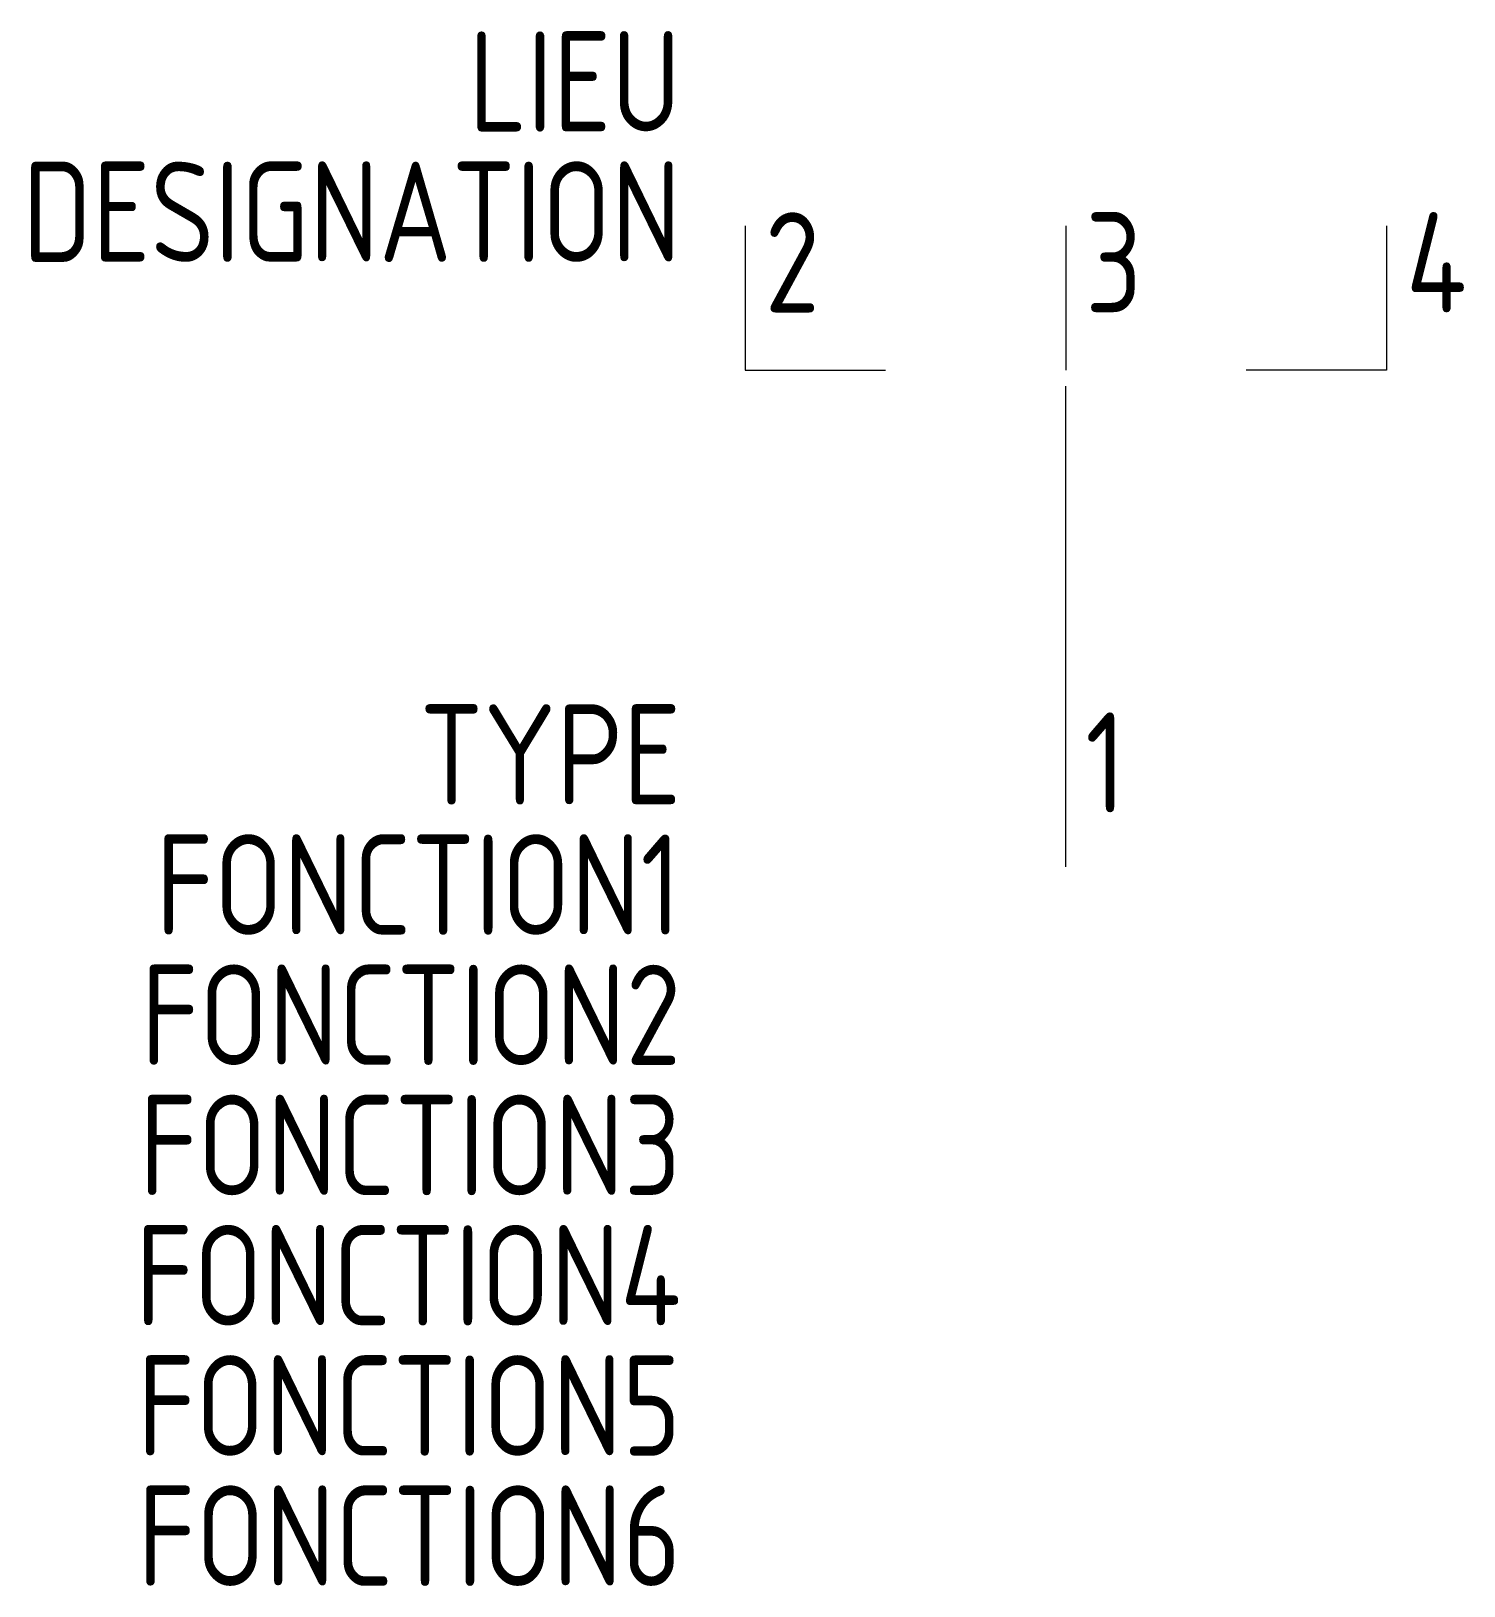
# Model space of a CAD drawing. Header units: millimetres. Extents: x -17.8 to 17.9, y -33.9 to 4.9.
import ezdxf
from ezdxf.enums import TextEntityAlignment as Align

# ---------------------------------------------------------------- set-up
doc = ezdxf.new("R2010")
doc.units = ezdxf.units.MM
for name, color, linetype in [('SYMB_FIL', 3, 'Continuous'), ('SYMB_TXT_CONTACT', 2, 'Continuous'), ('SYMB_TXT_NOM', 3, 'Continuous')]:
    doc.layers.add(name, color=color, linetype=linetype)
doc.styles.add('NET2_5', font='isocp.shx', dxfattribs={"width": 0.9, "height": 2.5})

msp = doc.modelspace()

# ---------------------------------------------------------------- linework, layer by layer
at = {"layer": 'SYMB_FIL'}
for p, q in [((0, 0), (0, -3.6)), ((8, 0), (8, -3.6)), ((16, 0), (16, -3.6)), ((0, -3.6), (3.5, -3.6)), ((16, -3.6), (12.5, -3.6)), ((8, -12.8), (8, -4)), ((8, -16), (8, -12.8))]:
    msp.add_line(p, q, dxfattribs=at)

# ---------------------------------------------------------------- texts
at = {"layer": 'SYMB_TXT_CONTACT', "style": 'NET2_5', "width": 0.9, "flags": 8}
for tag, p, s in [('2', (0.485, -2.165), '1'), ('3', (8.485, -2.165), '13'), ('4', (16.485, -2.165), '14'), ('1', (8.485, -14.645), '22')]:
    msp.add_attdef(tag, p, s, height=2.5, dxfattribs=at)
at = {"layer": 'SYMB_TXT_NOM', "style": 'NET2_5', "width": 0.9, "flags": 8}
for tag, text, p in [('LIEU', '', (-1.6, 2.35)), ('DESIGNATION', 'S?', (-1.6, -0.9)), ('TYPE', '', (-1.6, -14.443)), ('FONCTION1', 'MANU', (-1.6, -17.693)), ('FONCTION2', '0', (-1.6, -20.943)), ('FONCTION3', 'AUTO', (-1.6, -24.193)), ('FONCTION4', '', (-1.6, -27.443)), ('FONCTION5', '', (-1.6, -30.693)), ('FONCTION6', '', (-1.6, -33.943))]:
    msp.add_attdef(tag, text=text, height=2.5, dxfattribs=at).set_placement(p, align=Align.RIGHT)

doc.saveas('drawing.dxf')
